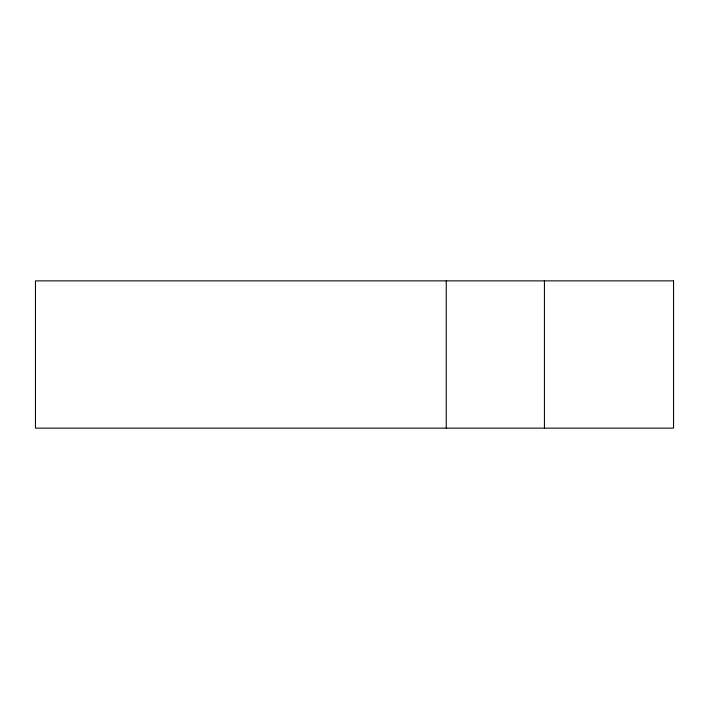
<?xml version="1.0" encoding="UTF-8"?>
<svg xmlns="http://www.w3.org/2000/svg" width="709" height="709" viewBox="0 0 709 709"><rect width="100%" height="100%" fill="white"/><g stroke="black" fill="none" stroke-linecap="round" stroke-linejoin="round"><path stroke-width="1.06" d="M544.423 280.87L544.423 428.13M446.253 280.87L446.253 428.13M673.55 280.87L35.45 280.87L35.45 428.13L673.55 428.13L673.55 280.87"/></g></svg>
